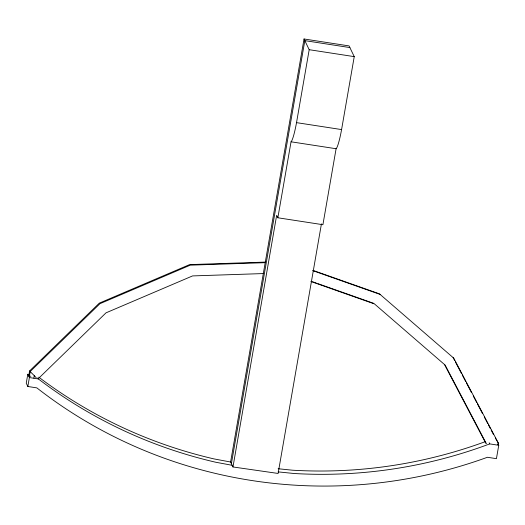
<?xml version="1.0" encoding="UTF-8"?>
<svg xmlns="http://www.w3.org/2000/svg" width="525" height="525" viewBox="0 0 525 525"><rect width="100%" height="100%" fill="white"/><g stroke="black" fill="none" stroke-linecap="round" stroke-linejoin="round"><path stroke-width="0.79" d="M28.777 375.788L29.558 370.972L99.33 303.128L189.623 264.607L265.427 262.093M29.413 376.34L30.194 371.523L99.967 303.673L190.267 265.158L265.25 262.671M33.876 378.072L34.269 375.664L29.558 370.972M498.389 445.279L498.645 443.671L453.771 358.168L379.437 293.842L312.946 270.375M29.302 374.502L27.799 374.273L26.25 383.191L27.838 386.492L36.848 387.877A471.069 461.613 -25.7 0 0 487.417 457.275L496.427 458.666L498.75 445.285L497.956 443.632M27.838 386.492L29.387 377.567L27.799 374.273M232.975 466.961L230.6 462.013L304.034 38.981L349.086 45.918L354.244 56.634L341.585 129.583A26.007 2.973 -81.2 0 1 336.098 148.732L322.908 224.713L277.856 217.777L276.662 215.302L232.975 466.961L278.112 473.452L321.438 223.86M231.394 463.66L304.828 40.628L349.88 47.572M277.856 217.777L291.04 141.796A26.007 2.973 -81.2 0 0 296.527 122.64L309.192 49.698L304.034 38.981M38.863 378.125L106.004 312.841L192.557 275.92L263.478 273.564M497.365 444.478L498.645 443.671L495.344 438.053M278.125 468.746L292.504 470.203A471.096 461.633 -25.7 0 0 485.1 441.728M278.119 471.883L294.092 473.504A471.096 461.633 -25.7 0 0 489.74 443.894L498.75 445.285M309.192 49.698L354.244 56.634M296.527 122.64L341.585 129.583M291.04 141.796L336.098 148.732M28.593 375.92L30.844 376.267M29.387 377.567L38.397 378.958A471.096 461.633 -25.7 0 0 215.618 462.21L232.188 465.314M230.6 462.013L214.029 458.916A471.096 461.633 -25.7 0 1 38.765 377.147M312.815 270.651L380.08 294.394M312.506 281.735L316.339 283.087M317.874 283.631L373.852 303.391M310.846 281.472L374.489 303.942L445.121 365.072L486.406 443.73M34.269 375.664L36.225 377.718M453.127 357.623L454.65 360.517M455.411 361.968L461.495 373.564M462.256 375.014L465.682 381.531M466.443 382.981L471.384 392.405M473.288 396.027L476.707 402.544M477.468 403.994L482.416 413.418M484.312 417.04L487.738 423.563M488.499 425.007L490.402 428.63M491.164 430.08L493.441 434.431M444.485 364.521L485.769 443.179M489.208 442.798L489.74 443.894M37.866 377.856L38.397 378.958"/></g></svg>
